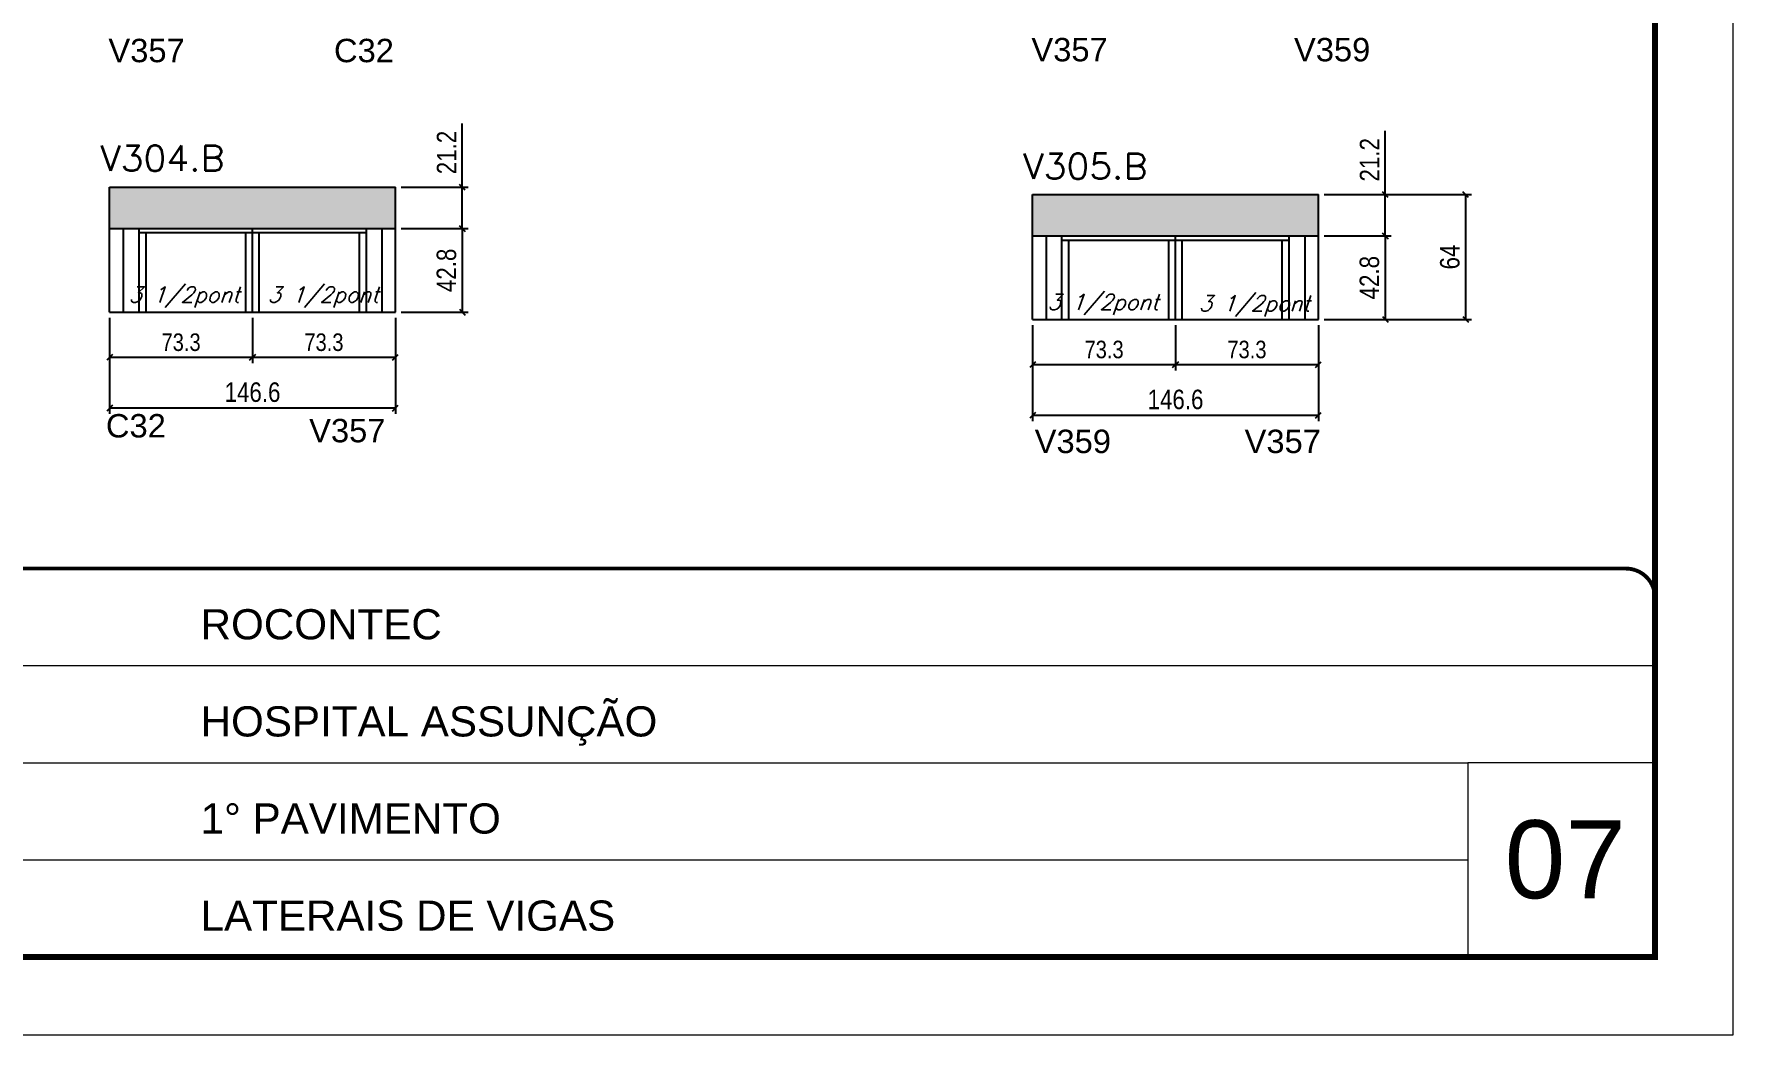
# Model space of a CAD drawing. Extents: x 137137 to 143418, y 10464 to 34486.
# Drawn here: x 140934 to 141806, y 32287 to 32801 of the extents above; entities that cross this region are included whole.
import ezdxf

# ---------------------------------------------------------------- set-up
doc = ezdxf.new("R2010")
doc.units = 0
doc.linetypes.add('CONTINUO', pattern=[0])
doc.linetypes.add('DASHED', pattern=[0.75, 0.5, -0.25])
for name, color, linetype in [('5', 5, 'Continuous'), ('COTA', 241, 'Continuous'), ('Painéis', 200, 'Continuous'), ('SARR_2.2x7', 40, 'Continuous'), ('SARR_3.5x7', 81, 'Continuous'), ('texto', 7, 'Continuous')]:
    doc.layers.add(name, color=color, linetype=linetype)
for name, color, linetype, lineweight in [('CARIMBO', 255, 'Continuous', 9), ('Escoras', 2, 'Continuous', 25), ('Folhas', 255, 'Continuous', 9), ('SARRAFO DE PRESSAO', 251, 'DASHED', 9), ('Texto Seção', 7, 'Continuous', 15)]:
    doc.layers.add(name, color=color, linetype=linetype, lineweight=lineweight)
doc.styles.add('ARIAL', font='arial.ttf')
doc.styles.add('COTA TECNICA', font='techl___.ttf', dxfattribs={"height": 10})
doc.styles.add('COTA TECNICA-50', font='techl___.ttf', dxfattribs={"height": 9})
doc.styles.add('REGUA-120', font='ROMANS.shx', dxfattribs={"height": 15})
doc.styles.add('Romans', font='romans.shx')
doc.styles.get("Standard").update_dxf_attribs({"font": 'arial.ttf'})
doc.dimstyles.new('COTA PAINEL-50', dxfattribs={"dimtxt": 9, "dimasz": 3, "dimexe": 3, "dimexo": 3, "dimgap": 3, "dimtad": 1, "dimdec": 1, "dimzin": 12, "dimdsep": 46, "dimtxsty": 'COTA TECNICA-50', "dimblk1": 'OBLIQUE', "dimblk2": 'OBLIQUE', "dimsah": 1, "dimcen": 0.9, "dimclrd": 4, "dimclre": 4, "dimclrt": 240, "dimadec": 1, "dimazin": 3, "dimtfac": 1, "dimtdec": 1, "dimtmove": 0, "dimatfit": 3, "dimfxl": 1, "dimtolj": 1, "dimtzin": 12, "dimarcsym": 0})
doc.dimstyles.new('PAINEL', dxfattribs={"dimtxt": 10, "dimasz": 3, "dimexe": 3, "dimexo": 3, "dimgap": 3, "dimtad": 1, "dimdec": 1, "dimzin": 12, "dimdsep": 46, "dimtxsty": 'COTA TECNICA', "dimblk1": 'OBLIQUE', "dimblk2": 'OBLIQUE', "dimsah": 1, "dimcen": 0.9, "dimclrd": 4, "dimclre": 4, "dimclrt": 240, "dimadec": 1, "dimazin": 3, "dimtfac": 1, "dimtdec": 1, "dimtmove": 0, "dimatfit": 3, "dimfxl": 1, "dimtolj": 1, "dimtzin": 12, "dimarcsym": 0})

# ---------------------------------------------------------------- blocks, each defined once
blk = doc.blocks.new('9999999999')
at = {"color": 30, "linetype": 'CONTINUO'}
for p, q in [((98564.56, 34379.64), (99583.98, 34379.64)), ((98564.56, 34329.83), (99487.98, 34329.83)), ((99583.98, 34329.83), (99487.98, 34329.83)), ((99487.98, 34329.83), (99487.98, 34230.21)), ((98564.56, 34280.02), (99487.98, 34280.02))]:
    blk.add_line(p, q, dxfattribs=at)
at = {"color": 30, "linetype": 'CONTINUO', "const_width": 2}
blk.add_lwpolyline([(99583.98, 34230.21), (99583.98, 34414.45, 0.414214), (99568.98, 34429.45), (98228.98, 34429.45, 0.414214), (98213.98, 34414.45), (98213.98, 34245.21, 0.414214), (98228.98, 34230.21), (99583.98, 34230.21)], format="xyb", dxfattribs=at)
at = {"layer": 'Folhas'}
blk.add_lwpolyline([(98138.98, 34190.21), (99623.98, 34190.21), (99623.98, 35240.21), (98138.98, 35240.21)], close=True, dxfattribs=at)
at = {"layer": 'Folhas', "color": 30, "const_width": 3}
blk.add_lwpolyline([(98213.98, 34230.21), (99583.98, 34230.21), (99583.98, 35200.21), (98213.98, 35200.21)], close=True, dxfattribs=at)
at = {"color": 7, "linetype": 'Continuous', "ltscale": 5, "style": 'ARIAL'}
for s, height, p in [('ROCONTEC', 15.483, (98837.68, 34393.13)), ('HOSPITAL ASSUNÇÃO', 15.4829, (98837.68, 34343.32)), ('1° PAVIMENTO', 15.4829, (98837.68, 34293.51)), ('LATERAIS DE VIGAS', 15.4829, (98837.68, 34243.7))]:
    blk.add_text(s, height=height, dxfattribs=at).set_placement(p)
blk = doc.blocks.new('_Oblique')
at = {"color": 0, "linetype": 'ByBlock', "lineweight": -2}
blk.add_line((-0.5, -0.5), (0.5, 0.5), dxfattribs=at)
blk = doc.blocks.new('*D301')
at = {"layer": 'COTA', "color": 4, "linetype": 'ByBlock', "lineweight": -2, "transparency": 16777216}
for p, q in [((140972.82, 32654.98), (140972.82, 32605.75)), ((141119.42, 32654.98), (141119.42, 32605.75)), ((141119.42, 32608.75), (140972.82, 32608.75))]:
    blk.add_line(p, q, dxfattribs=at)
at = {"layer": 'Defpoints', "color": 0, "linetype": 'ByBlock', "transparency": 16777216}
for p in [(140972.82, 32657.98), (141119.42, 32657.98), (140972.82, 32608.75)]:
    blk.add_point(p, dxfattribs=at)
at = {"layer": 'COTA', "color": 4, "linetype": 'ByBlock', "lineweight": -2, "transparency": 16777216, "xscale": 3, "yscale": 3, "zscale": 3, "rotation": 180}
blk.add_blockref('_Oblique', (140972.82, 32608.75), dxfattribs=at)
at = {"layer": 'COTA', "color": 4, "linetype": 'ByBlock', "lineweight": -2, "transparency": 16777216, "xscale": 3, "yscale": 3, "zscale": 3}
blk.add_blockref('_Oblique', (141119.42, 32608.75), dxfattribs=at)
at = {"layer": 'COTA', "color": 240, "linetype": 'ByBlock', "transparency": 16777216, "insert": (141046.12, 32616.85), "char_height": 10, "attachment_point": 5, "style": 'COTA TECNICA'}
blk.add_mtext('\\A1;146.6', dxfattribs=at)
blk = doc.blocks.new('*D209')
at = {"layer": 'COTA', "color": 4, "linetype": 'ByBlock', "lineweight": -2, "transparency": 16777216}
for p, q in [((141122.42, 32700.78), (141156.76, 32700.78)), ((141153.76, 32700.78), (141153.76, 32657.98)), ((141122.42, 32657.98), (141156.76, 32657.98))]:
    blk.add_line(p, q, dxfattribs=at)
at = {"layer": 'Defpoints', "color": 0, "linetype": 'ByBlock', "transparency": 16777216}
for p in [(141119.42, 32700.78), (141119.42, 32657.98), (141153.76, 32657.98)]:
    blk.add_point(p, dxfattribs=at)
at = {"layer": 'COTA', "color": 4, "linetype": 'ByBlock', "lineweight": -2, "transparency": 16777216, "xscale": 3, "yscale": 3, "zscale": 3}
for p, rotation in [((141153.76, 32700.78), 90), ((141153.76, 32657.98), 270)]:
    blk.add_blockref('_Oblique', p, dxfattribs=dict(at, rotation=rotation))
at = {"layer": 'COTA', "color": 240, "linetype": 'ByBlock', "transparency": 16777216, "insert": (141145.67, 32679.38), "char_height": 10, "attachment_point": 5, "rotation": 90, "style": 'COTA TECNICA'}
blk.add_mtext('\\A1;42.8', dxfattribs=at)
blk = doc.blocks.new('*D302')
at = {"layer": 'COTA', "color": 4, "linetype": 'ByBlock', "lineweight": -2, "transparency": 16777216}
for p, q in [((141153.76, 32721.98), (141153.76, 32754.7)), ((141122.42, 32721.98), (141156.76, 32721.98)), ((141153.76, 32700.78), (141153.76, 32721.98)), ((141122.42, 32700.78), (141156.76, 32700.78))]:
    blk.add_line(p, q, dxfattribs=at)
at = {"layer": 'Defpoints', "color": 0, "linetype": 'ByBlock', "transparency": 16777216}
for p in [(141119.42, 32721.98), (141153.76, 32721.98), (141119.42, 32700.78)]:
    blk.add_point(p, dxfattribs=at)
at = {"layer": 'COTA', "color": 4, "linetype": 'ByBlock', "lineweight": -2, "transparency": 16777216, "xscale": 3, "yscale": 3, "zscale": 3}
for p, rotation in [((141153.76, 32721.98), 90), ((141153.76, 32700.78), 270)]:
    blk.add_blockref('_Oblique', p, dxfattribs=dict(at, rotation=rotation))
at = {"layer": 'COTA', "color": 240, "linetype": 'ByBlock', "transparency": 16777216, "insert": (141145.7, 32739.84), "char_height": 10, "attachment_point": 5, "rotation": 90, "style": 'COTA TECNICA'}
blk.add_mtext('\\A1;21.2', dxfattribs=at)
blk = doc.blocks.new('*D303')
at = {"layer": 'Defpoints', "color": 0, "linetype": 'ByBlock', "transparency": 16777216}
for p in [(140972.82, 32657.98), (141046.12, 32657.98), (141046.12, 32634.79)]:
    blk.add_point(p, dxfattribs=at)
at = {"layer": 'Escoras', "color": 4, "linetype": 'ByBlock', "lineweight": -2, "transparency": 16777216}
for p, q in [((140972.82, 32654.98), (140972.82, 32631.79)), ((141046.12, 32654.98), (141046.12, 32631.79)), ((140972.82, 32634.79), (141046.12, 32634.79))]:
    blk.add_line(p, q, dxfattribs=at)
at = {"layer": 'Escoras', "color": 4, "linetype": 'ByBlock', "lineweight": -2, "transparency": 16777216, "xscale": 3, "yscale": 3, "zscale": 3, "rotation": 180}
blk.add_blockref('_Oblique', (140972.82, 32634.79), dxfattribs=at)
at = {"layer": 'Escoras', "color": 4, "linetype": 'ByBlock', "lineweight": -2, "transparency": 16777216, "xscale": 3, "yscale": 3, "zscale": 3}
blk.add_blockref('_Oblique', (141046.12, 32634.79), dxfattribs=at)
at = {"layer": 'Escoras', "color": 240, "linetype": 'ByBlock', "transparency": 16777216, "insert": (141009.47, 32642.48), "char_height": 9, "attachment_point": 5, "style": 'COTA TECNICA-50'}
blk.add_mtext('\\A1;73.3', dxfattribs=at)
blk = doc.blocks.new('*D210')
at = {"layer": 'Defpoints', "color": 0, "linetype": 'ByBlock', "transparency": 16777216}
for p in [(141046.12, 32657.98), (141119.42, 32657.98), (141119.42, 32634.79)]:
    blk.add_point(p, dxfattribs=at)
at = {"layer": 'Escoras', "color": 4, "linetype": 'ByBlock', "lineweight": -2, "transparency": 16777216}
for p, q in [((141046.12, 32654.98), (141046.12, 32631.79)), ((141119.42, 32654.98), (141119.42, 32631.79)), ((141046.12, 32634.79), (141119.42, 32634.79))]:
    blk.add_line(p, q, dxfattribs=at)
at = {"layer": 'Escoras', "color": 4, "linetype": 'ByBlock', "lineweight": -2, "transparency": 16777216, "xscale": 3, "yscale": 3, "zscale": 3, "rotation": 180}
blk.add_blockref('_Oblique', (141046.12, 32634.79), dxfattribs=at)
at = {"layer": 'Escoras', "color": 4, "linetype": 'ByBlock', "lineweight": -2, "transparency": 16777216, "xscale": 3, "yscale": 3, "zscale": 3}
blk.add_blockref('_Oblique', (141119.42, 32634.79), dxfattribs=at)
at = {"layer": 'Escoras', "color": 240, "linetype": 'ByBlock', "transparency": 16777216, "insert": (141082.77, 32642.48), "char_height": 9, "attachment_point": 5, "style": 'COTA TECNICA-50'}
blk.add_mtext('\\A1;73.3', dxfattribs=at)
blk = doc.blocks.new('*D501')
at = {"layer": 'COTA', "color": 4, "linetype": 'ByBlock', "lineweight": -2, "transparency": 16777216}
for p, q in [((141446.42, 32651.24), (141446.42, 32602.01)), ((141593.02, 32651.24), (141593.02, 32602.01)), ((141593.02, 32605.01), (141446.42, 32605.01))]:
    blk.add_line(p, q, dxfattribs=at)
at = {"layer": 'Defpoints', "color": 0, "linetype": 'ByBlock', "transparency": 16777216}
for p in [(141446.42, 32654.24), (141593.02, 32654.24), (141446.42, 32605.01)]:
    blk.add_point(p, dxfattribs=at)
at = {"layer": 'COTA', "color": 4, "linetype": 'ByBlock', "lineweight": -2, "transparency": 16777216, "xscale": 3, "yscale": 3, "zscale": 3, "rotation": 180}
blk.add_blockref('_Oblique', (141446.42, 32605.01), dxfattribs=at)
at = {"layer": 'COTA', "color": 4, "linetype": 'ByBlock', "lineweight": -2, "transparency": 16777216, "xscale": 3, "yscale": 3, "zscale": 3}
blk.add_blockref('_Oblique', (141593.02, 32605.01), dxfattribs=at)
at = {"layer": 'COTA', "color": 240, "linetype": 'ByBlock', "transparency": 16777216, "insert": (141519.72, 32613.12), "char_height": 10, "attachment_point": 5, "style": 'COTA TECNICA'}
blk.add_mtext('\\A1;146.6', dxfattribs=at)
blk = doc.blocks.new('*D499')
at = {"layer": 'COTA', "color": 4, "linetype": 'ByBlock', "lineweight": -2, "transparency": 16777216}
for p, q in [((141596.02, 32697.04), (141630.35, 32697.04)), ((141627.35, 32697.04), (141627.35, 32654.24)), ((141596.02, 32654.24), (141630.35, 32654.24))]:
    blk.add_line(p, q, dxfattribs=at)
at = {"layer": 'Defpoints', "color": 0, "linetype": 'ByBlock', "transparency": 16777216}
for p in [(141593.02, 32697.04), (141593.02, 32654.24), (141627.35, 32654.24)]:
    blk.add_point(p, dxfattribs=at)
at = {"layer": 'COTA', "color": 4, "linetype": 'ByBlock', "lineweight": -2, "transparency": 16777216, "xscale": 3, "yscale": 3, "zscale": 3}
for p, rotation in [((141627.35, 32697.04), 90), ((141627.35, 32654.24), 270)]:
    blk.add_blockref('_Oblique', p, dxfattribs=dict(at, rotation=rotation))
at = {"layer": 'COTA', "color": 240, "linetype": 'ByBlock', "transparency": 16777216, "insert": (141619.26, 32675.64), "char_height": 10, "attachment_point": 5, "rotation": 90, "style": 'COTA TECNICA'}
blk.add_mtext('\\A1;42.8', dxfattribs=at)
blk = doc.blocks.new('*D502')
at = {"layer": 'COTA', "color": 4, "linetype": 'ByBlock', "lineweight": -2, "transparency": 16777216}
for p, q in [((141627.35, 32718.24), (141627.35, 32750.96)), ((141596.02, 32718.24), (141630.35, 32718.24)), ((141627.35, 32697.04), (141627.35, 32718.24)), ((141596.02, 32697.04), (141630.35, 32697.04))]:
    blk.add_line(p, q, dxfattribs=at)
at = {"layer": 'Defpoints', "color": 0, "linetype": 'ByBlock', "transparency": 16777216}
for p in [(141593.02, 32718.24), (141627.35, 32718.24), (141593.02, 32697.04)]:
    blk.add_point(p, dxfattribs=at)
at = {"layer": 'COTA', "color": 4, "linetype": 'ByBlock', "lineweight": -2, "transparency": 16777216, "xscale": 3, "yscale": 3, "zscale": 3}
for p, rotation in [((141627.35, 32718.24), 90), ((141627.35, 32697.04), 270)]:
    blk.add_blockref('_Oblique', p, dxfattribs=dict(at, rotation=rotation))
at = {"layer": 'COTA', "color": 240, "linetype": 'ByBlock', "transparency": 16777216, "insert": (141619.29, 32736.1), "char_height": 10, "attachment_point": 5, "rotation": 90, "style": 'COTA TECNICA'}
blk.add_mtext('\\A1;21.2', dxfattribs=at)
blk = doc.blocks.new('*D503')
at = {"layer": 'Defpoints', "color": 0, "linetype": 'ByBlock', "transparency": 16777216}
for p in [(141446.42, 32654.24), (141519.72, 32654.24), (141519.72, 32631.05)]:
    blk.add_point(p, dxfattribs=at)
at = {"layer": 'Escoras', "color": 4, "linetype": 'ByBlock', "lineweight": -2, "transparency": 16777216}
for p, q in [((141446.42, 32651.24), (141446.42, 32628.05)), ((141519.72, 32651.24), (141519.72, 32628.05)), ((141446.42, 32631.05), (141519.72, 32631.05))]:
    blk.add_line(p, q, dxfattribs=at)
at = {"layer": 'Escoras', "color": 4, "linetype": 'ByBlock', "lineweight": -2, "transparency": 16777216, "xscale": 3, "yscale": 3, "zscale": 3, "rotation": 180}
blk.add_blockref('_Oblique', (141446.42, 32631.05), dxfattribs=at)
at = {"layer": 'Escoras', "color": 4, "linetype": 'ByBlock', "lineweight": -2, "transparency": 16777216, "xscale": 3, "yscale": 3, "zscale": 3}
blk.add_blockref('_Oblique', (141519.72, 32631.05), dxfattribs=at)
at = {"layer": 'Escoras', "color": 240, "linetype": 'ByBlock', "transparency": 16777216, "insert": (141483.07, 32638.74), "char_height": 9, "attachment_point": 5, "style": 'COTA TECNICA-50'}
blk.add_mtext('\\A1;73.3', dxfattribs=at)
blk = doc.blocks.new('*D500')
at = {"layer": 'Defpoints', "color": 0, "linetype": 'ByBlock', "transparency": 16777216}
for p in [(141519.72, 32654.24), (141593.02, 32654.24), (141593.02, 32631.05)]:
    blk.add_point(p, dxfattribs=at)
at = {"layer": 'Escoras', "color": 4, "linetype": 'ByBlock', "lineweight": -2, "transparency": 16777216}
for p, q in [((141519.72, 32651.24), (141519.72, 32628.05)), ((141593.02, 32651.24), (141593.02, 32628.05)), ((141519.72, 32631.05), (141593.02, 32631.05))]:
    blk.add_line(p, q, dxfattribs=at)
at = {"layer": 'Escoras', "color": 4, "linetype": 'ByBlock', "lineweight": -2, "transparency": 16777216, "xscale": 3, "yscale": 3, "zscale": 3, "rotation": 180}
blk.add_blockref('_Oblique', (141519.72, 32631.05), dxfattribs=at)
at = {"layer": 'Escoras', "color": 4, "linetype": 'ByBlock', "lineweight": -2, "transparency": 16777216, "xscale": 3, "yscale": 3, "zscale": 3}
blk.add_blockref('_Oblique', (141593.02, 32631.05), dxfattribs=at)
at = {"layer": 'Escoras', "color": 240, "linetype": 'ByBlock', "transparency": 16777216, "insert": (141556.37, 32638.74), "char_height": 9, "attachment_point": 5, "style": 'COTA TECNICA-50'}
blk.add_mtext('\\A1;73.3', dxfattribs=at)
blk = doc.blocks.new('*D1761')
at = {"layer": 'COTA', "color": 4, "lineweight": -2, "ltscale": 25, "transparency": 16777216}
for p, q in [((141596.02, 32718.24), (141671.64, 32718.24)), ((141668.64, 32654.24), (141668.64, 32718.24)), ((141596.02, 32654.24), (141671.64, 32654.24))]:
    blk.add_line(p, q, dxfattribs=at)
at = {"layer": 'Defpoints', "color": 0, "ltscale": 25, "transparency": 16777216}
for p in [(141593.02, 32718.24), (141668.64, 32718.24), (141593.02, 32654.24)]:
    blk.add_point(p, dxfattribs=at)
at = {"layer": 'COTA', "color": 4, "lineweight": -2, "ltscale": 25, "transparency": 16777216, "xscale": 3, "yscale": 3, "zscale": 3}
for p, rotation in [((141668.64, 32718.24), 90), ((141668.64, 32654.24), 270)]:
    blk.add_blockref('_Oblique', p, dxfattribs=dict(at, rotation=rotation))
at = {"layer": 'COTA', "color": 240, "ltscale": 25, "transparency": 16777216, "insert": (141660.53, 32686.24), "char_height": 10, "attachment_point": 5, "rotation": 90, "style": 'COTA TECNICA'}
blk.add_mtext('\\A1;64', dxfattribs=at)

msp = doc.modelspace()

# ---------------------------------------------------------------- hatches: boundary and pattern name
at = {"layer": 'COTA', "linetype": 'ByBlock'}
h = msp.add_hatch(dxfattribs=at)
h.set_pattern_fill('AR-CONC', color=256, scale=0.03)
h.set_pattern_definition([(50, (2980.594, -505.06), (5.46554007, -0.47817257), [0.5715, -6.2865]), (355, (2980.594, -505.06), (-1.05730264, 5.73170536), [0.4572, -5.02921753]), (100.4514447, (2981.0496, -505.0997), (4.40823741, 5.25353256), [0.48570026, -5.34270734]), (46.1842, (2980.594, -503.536), (8.13237123, -1.26126984), [0.85725, -9.42975]), (96.6355576, (2981.272, -503.641), (7.122124, 7.42278374), [0.7285507, -8.01406824]), (351.184151, (2980.594, -503.536), (7.122124, 7.42278374), [0.685799, -7.54379196]), (21, (2981.356, -503.917), (4.54843174, -3.06795595), [0.5715, -6.2865]), (326, (2981.356, -503.917), (1.85406085, 5.52563898), [0.4572, -5.0292]), (71.451445, (2981.735, -504.1725), (6.40249258, 2.45768307), [0.48570026, -5.34269813]), (37.5, (2980.5941, -505.0599), (0.092658098, 2.536651166), [0, -4.96824, 0, -5.1054, 0, -5.04825]), (7.5, (2980.594, -505.06), (2.004589875, 3.005417245), [0, -2.91084, 0, -4.85394, 0, -1.92405]), (327.5, (2978.8949, -505.0599), (4.067717855, -0.17186232), [0, -1.905, 0, -5.9436, 0, -7.8867]), (317.5, (2978.133, -505.06), (4.44387544, 0.76279473), [0, -2.4765, 0, -3.94716, 0, -5.6007])])
h.paths.add_polyline_path([(141119.42, 32700.78), (141119.42, 32721.98), (140972.82, 32721.98), (140972.82, 32700.78)])
h = msp.add_hatch(dxfattribs=at)
h.set_pattern_fill('AR-CONC', color=256, scale=0.03)
h.set_pattern_definition([(50, (3454.187, -508.7997), (5.46554007, -0.47817257), [0.5715, -6.2865]), (355, (3454.187, -508.8), (-1.05730264, 5.73170536), [0.4572, -5.02921753]), (100.4514447, (3454.6426, -508.8396), (4.40823741, 5.25353256), [0.48570026, -5.34270734]), (46.1842, (3454.187, -507.276), (8.13237123, -1.26126984), [0.85725, -9.42975]), (96.6355576, (3454.865, -507.381), (7.122124, 7.42278374), [0.7285507, -8.01406824]), (351.184151, (3454.187, -507.276), (7.122124, 7.42278374), [0.685799, -7.54379196]), (21, (3454.949, -507.6567), (4.54843174, -3.06795595), [0.5715, -6.2865]), (326, (3454.949, -507.657), (1.85406085, 5.52563898), [0.4572, -5.0292]), (71.451445, (3455.328, -507.9124), (6.40249258, 2.45768307), [0.48570026, -5.34269813]), (37.5, (3454.1872, -508.7997), (0.092658098, 2.536651166), [0, -4.96824, 0, -5.1054, 0, -5.04825]), (7.5, (3454.1872, -508.7997), (2.004589875, 3.005417245), [0, -2.91084, 0, -4.85394, 0, -1.92405]), (327.5, (3452.488, -508.7997), (4.067717855, -0.17186232), [0, -1.905, 0, -5.9436, 0, -7.8867]), (317.5, (3451.726, -508.7997), (4.44387544, 0.76279473), [0, -2.4765, 0, -3.94716, 0, -5.6007])])
h.paths.add_polyline_path([(141593.02, 32697.04), (141593.02, 32718.24), (141446.42, 32718.24), (141446.42, 32697.04)])

# ---------------------------------------------------------------- linework, layer by layer
for p, q in [((140972.82, 32721.98), (141119.42, 32721.98)), ((140972.82, 32700.78), (140972.82, 32721.98)), ((141119.42, 32700.78), (141119.42, 32721.98)), ((141446.42, 32718.24), (141593.02, 32718.24)), ((141446.42, 32697.04), (141446.42, 32718.24)), ((141593.02, 32697.04), (141593.02, 32718.24))]:
    msp.add_line(p, q, dxfattribs=at)
at = {"layer": 'Painéis', "linetype": 'ByBlock'}
for p, q in [((140972.82, 32700.78), (141119.42, 32700.78)), ((140972.82, 32657.98), (140972.82, 32700.78)), ((141046.12, 32657.98), (141046.12, 32700.78)), ((141119.42, 32657.98), (141119.42, 32700.78)), ((141446.42, 32697.04), (141593.02, 32697.04)), ((141446.42, 32654.24), (141446.42, 32697.04)), ((141519.72, 32654.24), (141519.72, 32697.04)), ((141593.02, 32654.24), (141593.02, 32697.04)), ((140972.82, 32657.98), (141119.42, 32657.98)), ((141446.42, 32654.24), (141593.02, 32654.24))]:
    msp.add_line(p, q, dxfattribs=at)
at = {"layer": 'SARR_2.2x7', "linetype": 'Continuous'}
for p, q in [((140979.82, 32700.78), (140979.82, 32657.98)), ((141046.12, 32698.58), (140987.82, 32698.58)), ((141104.42, 32698.58), (141046.12, 32698.58)), ((141112.42, 32700.78), (141112.42, 32657.98)), ((141453.42, 32697.04), (141453.42, 32654.24)), ((141461.42, 32694.84), (141519.72, 32694.84)), ((141519.72, 32694.84), (141578.02, 32694.84)), ((141586.02, 32697.04), (141586.02, 32654.24))]:
    msp.add_line(p, q, dxfattribs=at)
at = {"layer": 'SARR_3.5x7'}
for p, q in [((140987.82, 32700.78), (140987.82, 32657.98)), ((140991.32, 32698.58), (140991.32, 32657.98)), ((141042.62, 32657.98), (141042.62, 32698.58)), ((141049.62, 32657.98), (141049.62, 32698.58)), ((141100.92, 32698.58), (141100.92, 32657.98)), ((141104.42, 32700.78), (141104.42, 32657.98)), ((141461.42, 32654.24), (141461.42, 32697.04)), ((141464.92, 32654.24), (141464.92, 32694.84)), ((141516.22, 32654.24), (141516.22, 32694.84)), ((141523.22, 32654.24), (141523.22, 32694.84)), ((141574.52, 32654.24), (141574.52, 32694.84)), ((141578.02, 32654.24), (141578.02, 32697.04))]:
    msp.add_line(p, q, dxfattribs=at)

# ---------------------------------------------------------------- block references
at = {"layer": 'SARRAFO DE PRESSAO', "color": 6, "linetype": 'ByBlock'}
msp.add_blockref('9999999999', (42181.81, -1903), dxfattribs=at)

# ---------------------------------------------------------------- texts
at = {"layer": '5', "linetype": 'Continuous'}
for s, p in [('V357', (140972.19, 32786.15)), ('C32', (141087.93, 32786.15)), ('V357', (141445.78, 32786.59)), ('V359', (141580.53, 32786.59)), ('C32', (140970.9, 32593.68)), ('V357', (141075.18, 32591.2)), ('V359', (141447.47, 32585.68)), ('V357', (141555.18, 32585.68))]:
    msp.add_text(s, height=12, rotation=0.00004, dxfattribs=at).set_placement(p)
at = {"layer": 'CARIMBO', "style": 'ARIAL'}
msp.add_text('07', height=40, dxfattribs=at).set_placement((141688.65, 32357.34))
at = {"layer": 'texto', "color": 2, "char_height": 8, "attachment_point": 5, "style": 'Romans'}
for insert in [(141011.02, 32665.64), (141082.38, 32665.64), (141482.54, 32661.83), (141560.15, 32661.13)]:
    msp.add_mtext('{\\Q19;\\C256;3 1/2pont}', dxfattribs=dict(at, insert=insert))
at = {"layer": 'Texto Seção', "style": 'REGUA-120', "width": 1.05}
for s, p in [('V304.B', (140967.97, 32730.4)), ('V305.B', (141441.56, 32726.26))]:
    msp.add_text(s, height=13, dxfattribs=at).set_placement(p)

# ---------------------------------------------------------------- dimensions: what is measured, and where the dimension line sits
at = {"layer": 'COTA', "linetype": 'ByBlock'}
for base, p1, p2, picture, middle in [((141153.76, 32721.98), (141119.42, 32700.78), (141119.42, 32721.98), '*D302', (141145.7, 32739.84)), ((141627.35, 32718.24), (141593.02, 32697.04), (141593.02, 32718.24), '*D502', (141619.29, 32736.1)), ((141153.76, 32657.98), (141119.42, 32700.78), (141119.42, 32657.98), '*D209', (141145.67, 32679.38)), ((141627.35, 32654.24), (141593.02, 32697.04), (141593.02, 32654.24), '*D499', (141619.26, 32675.64))]:
    dim = msp.add_linear_dim(base=base, p1=p1, p2=p2, angle=90, dimstyle='PAINEL', dxfattribs=at)
    dim.commit()
    dim.dimension.update_dxf_attribs({"geometry": picture, "text_midpoint": middle})
at = {"layer": 'COTA', "ltscale": 25}
dim = msp.add_linear_dim(base=(141668.64, 32718.24), p1=(141593.02, 32654.24), p2=(141593.02, 32718.24), angle=90, dimstyle='PAINEL', dxfattribs=at)
dim.commit()
dim.dimension.update_dxf_attribs({"geometry": '*D1761', "text_midpoint": (141660.53, 32686.24)})
at = {"layer": 'COTA', "linetype": 'ByBlock'}
for base, p1, p2, picture, middle in [((140972.82, 32608.75), (141119.42, 32657.98), (140972.82, 32657.98), '*D301', (141046.12, 32616.85)), ((141446.42, 32605.01), (141593.02, 32654.24), (141446.42, 32654.24), '*D501', (141519.72, 32613.12))]:
    dim = msp.add_linear_dim(base=base, p1=p1, p2=p2, dimstyle='PAINEL', dxfattribs=at)
    dim.commit()
    dim.dimension.update_dxf_attribs({"geometry": picture, "text_midpoint": middle})
at = {"layer": 'Escoras', "linetype": 'ByBlock'}
for base, p1, p2, picture, middle in [((141046.12, 32634.79), (140972.82, 32657.98), (141046.12, 32657.98), '*D303', (141009.47, 32642.48)), ((141119.42, 32634.79), (141046.12, 32657.98), (141119.42, 32657.98), '*D210', (141082.77, 32642.48)), ((141519.72, 32631.05), (141446.42, 32654.24), (141519.72, 32654.24), '*D503', (141483.07, 32638.74)), ((141593.02, 32631.05), (141519.72, 32654.24), (141593.02, 32654.24), '*D500', (141556.37, 32638.74))]:
    dim = msp.add_linear_dim(base=base, p1=p1, p2=p2, dimstyle='COTA PAINEL-50', override={"dimarcsym": 1}, dxfattribs=at)
    dim.commit()
    dim.dimension.update_dxf_attribs({"geometry": picture, "text_midpoint": middle})

doc.saveas('drawing.dxf')
